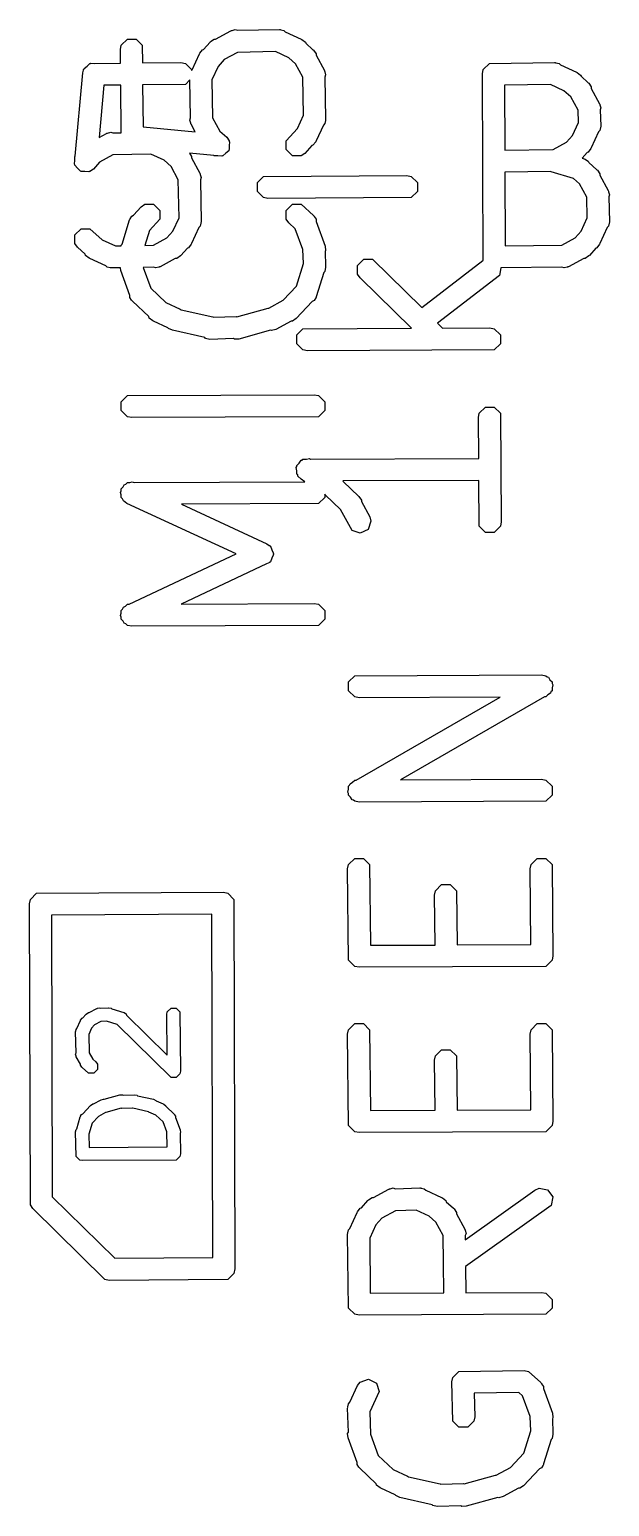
# Model space of a CAD drawing. Extents: x 4.84 to 6.71, y -5.93 to -3.85.
# Drawn here: x 6.414 to 6.5142, y -5.8638 to -5.6091 of the extents above; entities that cross this region are included whole.
import ezdxf

# ---------------------------------------------------------------- set-up
doc = ezdxf.new("R2010")
doc.units = 0
doc.header["$MEASUREMENT"] = 0
doc.layers.add('BLACK', color=7, linetype='CONTINUOUS')

msp = doc.modelspace()

# ---------------------------------------------------------------- linework, layer by layer
at = {"layer": 'BLACK', "linetype": 'CONTINUOUS'}
for p, q in [((6.4489, -5.60925), (6.44893, -5.60921)), ((6.44893, -5.60921), (6.44902, -5.60921)), ((6.44902, -5.60921), (6.44955, -5.60907)), ((6.44955, -5.60907), (6.44993, -5.6092)), ((6.44993, -5.6092), (6.45719, -5.60906)), ((6.45719, -5.60906), (6.45728, -5.60908)), ((6.45728, -5.60908), (6.45733, -5.60907)), ((6.45733, -5.60907), (6.45741, -5.60911)), ((6.45741, -5.60911), (6.45794, -5.60921)), ((6.45794, -5.60921), (6.45819, -5.60946)), ((6.42972, -5.61253), (6.42987, -5.61178)), ((6.42987, -5.61178), (6.43094, -5.61071)), ((6.43094, -5.61071), (6.43244, -5.61071)), ((6.43244, -5.61071), (6.43351, -5.61178)), ((6.43351, -5.61178), (6.43354, -5.61482)), ((6.44409, -5.61248), (6.4452, -5.61125)), ((6.4452, -5.61125), (6.4452, -5.61124)), ((6.4452, -5.61124), (6.44521, -5.61124)), ((6.44521, -5.61124), (6.44529, -5.61114)), ((6.44529, -5.61114), (6.44593, -5.61071)), ((6.44593, -5.61071), (6.44617, -5.61071)), ((6.44617, -5.61071), (6.44881, -5.60927)), ((6.44881, -5.60927), (6.4489, -5.60925)), ((6.45819, -5.60946), (6.46094, -5.61071)), ((6.46094, -5.61071), (6.46094, -5.61071)), ((6.46094, -5.61071), (6.46094, -5.61071)), ((6.46094, -5.61071), (6.46107, -5.61077)), ((6.46107, -5.61077), (6.46167, -5.61124)), ((6.46167, -5.61124), (6.46174, -5.61143)), ((6.46174, -5.61143), (6.46297, -5.61254)), ((6.42974, -5.61486), (6.42972, -5.61253)), ((6.44212, -5.61603), (6.44337, -5.61328)), ((6.44337, -5.61328), (6.44343, -5.61315)), ((6.44337, -5.61328), (6.44337, -5.61328)), ((6.44337, -5.61328), (6.44337, -5.61328)), ((6.44343, -5.61315), (6.4439, -5.61255)), ((6.4439, -5.61255), (6.44409, -5.61248)), ((6.44763, -5.61426), (6.44658, -5.61542)), ((6.44994, -5.613), (6.44763, -5.61426)), ((6.45649, -5.61288), (6.44994, -5.613)), ((6.4588, -5.61393), (6.45649, -5.61288)), ((6.45996, -5.61497), (6.4588, -5.61393)), ((6.46297, -5.61254), (6.46297, -5.61255)), ((6.46297, -5.61255), (6.46298, -5.61255)), ((6.46298, -5.61255), (6.46308, -5.61264)), ((6.46308, -5.61264), (6.4635, -5.61328)), ((6.4635, -5.61328), (6.4635, -5.61351)), ((6.4635, -5.61351), (6.46495, -5.61615)), ((6.42194, -5.63091), (6.42324, -5.61653)), ((6.42324, -5.61653), (6.42338, -5.61607)), ((6.42338, -5.61597), (6.42342, -5.61593)), ((6.42338, -5.61607), (6.42338, -5.61597)), ((6.42342, -5.61593), (6.42346, -5.6158)), ((6.42346, -5.6158), (6.42398, -5.61538)), ((6.42398, -5.61538), (6.42444, -5.61491)), ((6.42444, -5.61491), (6.42455, -5.61491)), ((6.42455, -5.61491), (6.42463, -5.61484)), ((6.42463, -5.61484), (6.42521, -5.6149)), ((6.42521, -5.6149), (6.42974, -5.61486)), ((6.43354, -5.61482), (6.44019, -5.61476)), ((6.44019, -5.61476), (6.44095, -5.61491)), ((6.44095, -5.61491), (6.44201, -5.61597)), ((6.44201, -5.61597), (6.44201, -5.61613)), ((6.44201, -5.61613), (6.44212, -5.61603)), ((6.44658, -5.61542), (6.44553, -5.61773)), ((6.46122, -5.61729), (6.45996, -5.61497)), ((6.46495, -5.61615), (6.46497, -5.61625)), ((6.46497, -5.61625), (6.465, -5.61628)), ((6.465, -5.61628), (6.46501, -5.61637)), ((6.46501, -5.61637), (6.46515, -5.61689)), ((6.49222, -5.61673), (6.49237, -5.61597)), ((6.49237, -5.6489), (6.49222, -5.61673)), ((6.49237, -5.61597), (6.49343, -5.61491)), ((6.49343, -5.61491), (6.50469, -5.61476)), ((6.50469, -5.61476), (6.50478, -5.61478)), ((6.50478, -5.61478), (6.50483, -5.61476)), ((6.50483, -5.61476), (6.50492, -5.61481)), ((6.50492, -5.61481), (6.50544, -5.61491)), ((6.50544, -5.61491), (6.50569, -5.61516)), ((6.50569, -5.61516), (6.50844, -5.61641)), ((6.50844, -5.61641), (6.50844, -5.61641)), ((6.50844, -5.61641), (6.50844, -5.61641)), ((6.50844, -5.61641), (6.50857, -5.61647)), ((6.50857, -5.61647), (6.50917, -5.61694)), ((6.42685, -5.61868), (6.42604, -5.62766)), ((6.42978, -5.61865), (6.42685, -5.61868)), ((6.42986, -5.62686), (6.42978, -5.61865)), ((6.44095, -5.61855), (6.43357, -5.61862)), ((6.43357, -5.61862), (6.43364, -5.62587)), ((6.44173, -5.61776), (6.44095, -5.61855)), ((6.44185, -5.62429), (6.44173, -5.61776)), ((6.44553, -5.61773), (6.44565, -5.62428)), ((6.46134, -5.62384), (6.46122, -5.61729)), ((6.46515, -5.61689), (6.46502, -5.61727)), ((6.46502, -5.61727), (6.46515, -5.62453)), ((6.50398, -5.61857), (6.49602, -5.61867)), ((6.49602, -5.61867), (6.49607, -5.62987)), ((6.5063, -5.61962), (6.50398, -5.61857)), ((6.50917, -5.61694), (6.50924, -5.61713)), ((6.50924, -5.61713), (6.51047, -5.61824)), ((6.51047, -5.61824), (6.51048, -5.61824)), ((6.51048, -5.61824), (6.51048, -5.61825)), ((6.51048, -5.61825), (6.51058, -5.61834)), ((6.51058, -5.61834), (6.511, -5.61897)), ((6.511, -5.61897), (6.511, -5.61921)), ((6.511, -5.61921), (6.51245, -5.62185)), ((6.50746, -5.62067), (6.5063, -5.61962)), ((6.50873, -5.62299), (6.50746, -5.62067)), ((6.51245, -5.62185), (6.51247, -5.62194)), ((6.51247, -5.62194), (6.5125, -5.62197)), ((6.5125, -5.62197), (6.51251, -5.62207)), ((6.44172, -5.62467), (6.44185, -5.62429)), ((6.44565, -5.62428), (6.44691, -5.62659)), ((6.46029, -5.62614), (6.46134, -5.62384)), ((6.50881, -5.6251), (6.50873, -5.62299)), ((6.51251, -5.62207), (6.51265, -5.62259)), ((6.51265, -5.62259), (6.51254, -5.62291)), ((6.51254, -5.62291), (6.51265, -5.62573)), ((6.42604, -5.62766), (6.42732, -5.62697)), ((6.42732, -5.62697), (6.42741, -5.62694)), ((6.42741, -5.62694), (6.42744, -5.62691)), ((6.42744, -5.62691), (6.42753, -5.62691)), ((6.42753, -5.62691), (6.42806, -5.62676)), ((6.42806, -5.62676), (6.42844, -5.62689)), ((6.42844, -5.62689), (6.42986, -5.62686)), ((6.43364, -5.62587), (6.44262, -5.62669)), ((6.44187, -5.62519), (6.44172, -5.62467)), ((6.44187, -5.62528), (6.44187, -5.62519)), ((6.4419, -5.62532), (6.44187, -5.62528)), ((6.44193, -5.62541), (6.4419, -5.62532)), ((6.44262, -5.62669), (6.44193, -5.62541)), ((6.44691, -5.62659), (6.44808, -5.62764)), ((6.45837, -5.62828), (6.46029, -5.62614)), ((6.46476, -5.62553), (6.4635, -5.62828)), ((6.465, -5.62528), (6.46476, -5.62553)), ((6.46511, -5.62476), (6.465, -5.62528)), ((6.46515, -5.62467), (6.46511, -5.62476)), ((6.46515, -5.62453), (6.46513, -5.62463)), ((6.46513, -5.62463), (6.46515, -5.62467)), ((6.50779, -5.62734), (6.50881, -5.6251)), ((6.51226, -5.62673), (6.511, -5.62948)), ((6.5125, -5.62648), (6.51226, -5.62673)), ((6.51261, -5.62596), (6.5125, -5.62648)), ((6.51265, -5.62587), (6.51261, -5.62596)), ((6.51265, -5.62573), (6.51264, -5.62582)), ((6.51264, -5.62582), (6.51265, -5.62587)), ((6.44808, -5.62764), (6.44851, -5.62828)), ((6.44851, -5.62828), (6.44851, -5.62838)), ((6.44851, -5.62838), (6.44857, -5.62846)), ((6.44857, -5.62846), (6.44851, -5.62912)), ((6.44851, -5.62912), (6.44851, -5.62978)), ((6.45837, -5.62978), (6.45837, -5.62828)), ((6.46279, -5.62908), (6.46158, -5.63042)), ((6.46297, -5.62902), (6.46279, -5.62908)), ((6.46345, -5.62841), (6.46297, -5.62902)), ((6.4635, -5.62828), (6.46345, -5.62841)), ((6.4635, -5.62828), (6.4635, -5.62828)), ((6.4635, -5.62828), (6.4635, -5.62828)), ((6.50444, -5.62976), (6.50675, -5.6285)), ((6.50675, -5.6285), (6.50779, -5.62734)), ((6.51095, -5.62961), (6.51048, -5.63021)), ((6.511, -5.62948), (6.51095, -5.62961)), ((6.511, -5.62948), (6.511, -5.62948)), ((6.511, -5.62948), (6.511, -5.62948)), ((6.42181, -5.63229), (6.42188, -5.63157)), ((6.42188, -5.63097), (6.42194, -5.63091)), ((6.42188, -5.63157), (6.42188, -5.63097)), ((6.42614, -5.63195), (6.42509, -5.63312)), ((6.42845, -5.63069), (6.42614, -5.63195)), ((6.435, -5.63057), (6.42845, -5.63069)), ((6.43731, -5.63162), (6.435, -5.63057)), ((6.43847, -5.63267), (6.43731, -5.63162)), ((6.44587, -5.63079), (6.44164, -5.63041)), ((6.44164, -5.63041), (6.44201, -5.63097)), ((6.44201, -5.63097), (6.44201, -5.63121)), ((6.44201, -5.63121), (6.44346, -5.63385)), ((6.44593, -5.63085), (6.44587, -5.63079)), ((6.44653, -5.63085), (6.44593, -5.63085)), ((6.44726, -5.63092), (6.44653, -5.63085)), ((6.44734, -5.63085), (6.44726, -5.63092)), ((6.44744, -5.63085), (6.44734, -5.63085)), ((6.44791, -5.63038), (6.44744, -5.63085)), ((6.44842, -5.62996), (6.44791, -5.63038)), ((6.44843, -5.62986), (6.44842, -5.62996)), ((6.44851, -5.62978), (6.44843, -5.62986)), ((6.45943, -5.63085), (6.45837, -5.62978)), ((6.46094, -5.63085), (6.45943, -5.63085)), ((6.46158, -5.63042), (6.46094, -5.63085)), ((6.49607, -5.62987), (6.50444, -5.62976)), ((6.51029, -5.63028), (6.50942, -5.63124)), ((6.50942, -5.63124), (6.50981, -5.63136)), ((6.50981, -5.63136), (6.50989, -5.63141)), ((6.50989, -5.63141), (6.50994, -5.63141)), ((6.50994, -5.63141), (6.51002, -5.63148)), ((6.51002, -5.63148), (6.51048, -5.63174)), ((6.51048, -5.63021), (6.51029, -5.63028)), ((6.51048, -5.63174), (6.51061, -5.63202)), ((6.51061, -5.63202), (6.51197, -5.63324)), ((6.42188, -5.63238), (6.42181, -5.63229)), ((6.42188, -5.63248), (6.42188, -5.63238)), ((6.42235, -5.63295), (6.42188, -5.63248)), ((6.42277, -5.63346), (6.42235, -5.63295)), ((6.42287, -5.63347), (6.42277, -5.63346)), ((6.42294, -5.63354), (6.42287, -5.63347)), ((6.42361, -5.63354), (6.42294, -5.63354)), ((6.42427, -5.63361), (6.42361, -5.63354)), ((6.42435, -5.63354), (6.42427, -5.63361)), ((6.42445, -5.63354), (6.42435, -5.63354)), ((6.42509, -5.63312), (6.42445, -5.63354)), ((6.43973, -5.63498), (6.43847, -5.63267)), ((6.44346, -5.63385), (6.44348, -5.63394)), ((6.44348, -5.63394), (6.44351, -5.63397)), ((6.44351, -5.63397), (6.44352, -5.63406)), ((6.44352, -5.63406), (6.44366, -5.63459)), ((6.44366, -5.63459), (6.44353, -5.63497)), ((6.45337, -5.63547), (6.45444, -5.63441)), ((6.45444, -5.63441), (6.47919, -5.63426)), ((6.47919, -5.63426), (6.47994, -5.63441)), ((6.47994, -5.63441), (6.48101, -5.63547)), ((6.50401, -5.63356), (6.49609, -5.63367)), ((6.49609, -5.63367), (6.49615, -5.64637)), ((6.50406, -5.63359), (6.50401, -5.63356)), ((6.50797, -5.63478), (6.50406, -5.63359)), ((6.51197, -5.63324), (6.51198, -5.63324)), ((6.51198, -5.63324), (6.51198, -5.63324)), ((6.51198, -5.63324), (6.51208, -5.63333)), ((6.51208, -5.63333), (6.5125, -5.63397)), ((6.5125, -5.63397), (6.5125, -5.63421)), ((6.5125, -5.63421), (6.51395, -5.63685)), ((6.43985, -5.64153), (6.43973, -5.63498)), ((6.44353, -5.63497), (6.44366, -5.64222)), ((6.45337, -5.63698), (6.45337, -5.63547)), ((6.45444, -5.63804), (6.45337, -5.63698)), ((6.48101, -5.63698), (6.47994, -5.63804)), ((6.48101, -5.63547), (6.48101, -5.63698)), ((6.50896, -5.63567), (6.50797, -5.63478)), ((6.51022, -5.63798), (6.50896, -5.63567)), ((6.51395, -5.63685), (6.51397, -5.63694)), ((6.51397, -5.63694), (6.514, -5.63697)), ((6.514, -5.63697), (6.51401, -5.63707)), ((6.51401, -5.63707), (6.51415, -5.63759)), ((6.43198, -5.6411), (6.4333, -5.63964)), ((6.4333, -5.63964), (6.43394, -5.63921)), ((6.43394, -5.63921), (6.43544, -5.63921)), ((6.43544, -5.63921), (6.43651, -5.64028)), ((6.45519, -5.63819), (6.45444, -5.63804)), ((6.47994, -5.63804), (6.45519, -5.63819)), ((6.45837, -5.64028), (6.45943, -5.63921)), ((6.45943, -5.63921), (6.46094, -5.63921)), ((6.46094, -5.63921), (6.46308, -5.64114)), ((6.51033, -5.64156), (6.51022, -5.63798)), ((6.51415, -5.63759), (6.51403, -5.63794)), ((6.51403, -5.63794), (6.51415, -5.64222)), ((6.43005, -5.64609), (6.43132, -5.64191)), ((6.43132, -5.64191), (6.43137, -5.64182)), ((6.43137, -5.64178), (6.43144, -5.6417)), ((6.43137, -5.64182), (6.43137, -5.64178)), ((6.43144, -5.6417), (6.4317, -5.64124)), ((6.4317, -5.64124), (6.43198, -5.6411)), ((6.43651, -5.64178), (6.43474, -5.64374)), ((6.43651, -5.64028), (6.43651, -5.64178)), ((6.4388, -5.64384), (6.43985, -5.64153)), ((6.44366, -5.64222), (6.44364, -5.64232)), ((6.44364, -5.64232), (6.44366, -5.64236)), ((6.45837, -5.64178), (6.45837, -5.64028)), ((6.45879, -5.64242), (6.45837, -5.64178)), ((6.46308, -5.64114), (6.46313, -5.64122)), ((6.46313, -5.64122), (6.46317, -5.64124)), ((6.46317, -5.64124), (6.4632, -5.64133)), ((6.4632, -5.64133), (6.4635, -5.64178)), ((6.4635, -5.64178), (6.4635, -5.64215)), ((6.4635, -5.64215), (6.46505, -5.64641)), ((6.50929, -5.64384), (6.51033, -5.64156)), ((6.51415, -5.64222), (6.51414, -5.64232)), ((6.51414, -5.64232), (6.51415, -5.64236)), ((6.42188, -5.64447), (6.42294, -5.64341)), ((6.42188, -5.64598), (6.42188, -5.64447)), ((6.42294, -5.64341), (6.42445, -5.64341)), ((6.42445, -5.64341), (6.42659, -5.64533)), ((6.43474, -5.64374), (6.43397, -5.64629)), ((6.43775, -5.645), (6.4388, -5.64384)), ((6.44327, -5.64323), (6.44201, -5.64598)), ((6.44351, -5.64298), (6.44327, -5.64323)), ((6.44362, -5.64245), (6.44351, -5.64298)), ((6.44366, -5.64236), (6.44362, -5.64245)), ((6.45992, -5.64344), (6.45879, -5.64242)), ((6.46122, -5.64701), (6.45992, -5.64344)), ((6.50825, -5.645), (6.50929, -5.64384)), ((6.51376, -5.64323), (6.5125, -5.64598)), ((6.514, -5.64298), (6.51376, -5.64323)), ((6.51411, -5.64245), (6.514, -5.64298)), ((6.51415, -5.64236), (6.51411, -5.64245)), ((6.42231, -5.64662), (6.42188, -5.64598)), ((6.42365, -5.64783), (6.42231, -5.64662)), ((6.42659, -5.64533), (6.42889, -5.64638)), ((6.42889, -5.64638), (6.42985, -5.64636)), ((6.42985, -5.64636), (6.42987, -5.64628)), ((6.42987, -5.64628), (6.43005, -5.64609)), ((6.43397, -5.64629), (6.43544, -5.64626)), ((6.43544, -5.64626), (6.43775, -5.645)), ((6.4413, -5.64677), (6.44018, -5.64801)), ((6.44148, -5.64671), (6.4413, -5.64677)), ((6.44196, -5.6461), (6.44148, -5.64671)), ((6.44201, -5.64598), (6.44196, -5.6461)), ((6.44201, -5.64598), (6.44201, -5.64598)), ((6.44201, -5.64598), (6.44201, -5.64598)), ((6.46122, -5.64703), (6.46122, -5.64701)), ((6.46131, -5.64942), (6.46122, -5.64703)), ((6.46505, -5.64641), (6.46515, -5.64717)), ((6.46515, -5.64717), (6.46505, -5.64737)), ((6.46505, -5.64737), (6.46515, -5.64989)), ((6.49615, -5.64637), (6.50594, -5.64626)), ((6.50594, -5.64626), (6.50825, -5.645)), ((6.51179, -5.64677), (6.51068, -5.64801)), ((6.51198, -5.64671), (6.51179, -5.64677)), ((6.51245, -5.6461), (6.51198, -5.64671)), ((6.5125, -5.64598), (6.51245, -5.6461)), ((6.5125, -5.64598), (6.5125, -5.64598)), ((6.5125, -5.64598), (6.5125, -5.64598)), ((6.42371, -5.64801), (6.42365, -5.64783)), ((6.42432, -5.64849), (6.42371, -5.64801)), ((6.42444, -5.64854), (6.42432, -5.64849)), ((6.4272, -5.6498), (6.42444, -5.64854)), ((6.42444, -5.64854), (6.42444, -5.64854)), ((6.42444, -5.64854), (6.42444, -5.64854)), ((6.42744, -5.65004), (6.4272, -5.6498)), ((6.43658, -5.64998), (6.43648, -5.65001)), ((6.43921, -5.64854), (6.43658, -5.64998)), ((6.43945, -5.64854), (6.43921, -5.64854)), ((6.44009, -5.64812), (6.43945, -5.64854)), ((6.44018, -5.64802), (6.44009, -5.64812)), ((6.44018, -5.64801), (6.44018, -5.64801)), ((6.44018, -5.64801), (6.44018, -5.64802)), ((6.46014, -5.6533), (6.46131, -5.64942)), ((6.46515, -5.64989), (6.46515, -5.64989)), ((6.46515, -5.64989), (6.46515, -5.64989)), ((6.46515, -5.64989), (6.46515, -5.65003)), ((6.47068, -5.64974), (6.47175, -5.64868)), ((6.47068, -5.65125), (6.47068, -5.64974)), ((6.47175, -5.64868), (6.47326, -5.64868)), ((6.47326, -5.64868), (6.48174, -5.65702)), ((6.48174, -5.65702), (6.49232, -5.64892)), ((6.49232, -5.64892), (6.49237, -5.6489)), ((6.50707, -5.64998), (6.50697, -5.65001)), ((6.50971, -5.64854), (6.50707, -5.64998)), ((6.50994, -5.64854), (6.50971, -5.64854)), ((6.51058, -5.64812), (6.50994, -5.64854)), ((6.51067, -5.64802), (6.51058, -5.64812)), ((6.51068, -5.64801), (6.51067, -5.64801)), ((6.51067, -5.64801), (6.51067, -5.64802)), ((6.42797, -5.65015), (6.42744, -5.65004)), ((6.42806, -5.65019), (6.42797, -5.65015)), ((6.4281, -5.65017), (6.42806, -5.65019)), ((6.4282, -5.65019), (6.4281, -5.65017)), ((6.42976, -5.65016), (6.4282, -5.65019)), ((6.42982, -5.65065), (6.42976, -5.65016)), ((6.43137, -5.65491), (6.42982, -5.65065)), ((6.43545, -5.65006), (6.43367, -5.65009)), ((6.43367, -5.65009), (6.43497, -5.65368)), ((6.43584, -5.65019), (6.43545, -5.65006)), ((6.43636, -5.65004), (6.43584, -5.65019)), ((6.43645, -5.65004), (6.43636, -5.65004)), ((6.43648, -5.65001), (6.43645, -5.65004)), ((6.46482, -5.65096), (6.46355, -5.65515)), ((6.465, -5.65078), (6.46482, -5.65096)), ((6.46515, -5.65003), (6.465, -5.65078)), ((6.47111, -5.65189), (6.47068, -5.65125)), ((6.47996, -5.66059), (6.47111, -5.65189)), ((6.49519, -5.6515), (6.48447, -5.6597)), ((6.49538, -5.65018), (6.49519, -5.6515)), ((6.50593, -5.65005), (6.49538, -5.65018)), ((6.50633, -5.65019), (6.50593, -5.65005)), ((6.50685, -5.65004), (6.50633, -5.65019)), ((6.50694, -5.65004), (6.50685, -5.65004)), ((6.50697, -5.65001), (6.50694, -5.65004)), ((6.43137, -5.65528), (6.43137, -5.65491)), ((6.43497, -5.65368), (6.43758, -5.65613)), ((6.45782, -5.65576), (6.46014, -5.6533)), ((6.43167, -5.65573), (6.43137, -5.65528)), ((6.4317, -5.65582), (6.43167, -5.65573)), ((6.43174, -5.65584), (6.4317, -5.65582)), ((6.4318, -5.65592), (6.43174, -5.65584)), ((6.43462, -5.65858), (6.4318, -5.65592)), ((6.43758, -5.65613), (6.44007, -5.65727)), ((6.44007, -5.65727), (6.44021, -5.65738)), ((6.44021, -5.65738), (6.44566, -5.65862)), ((6.44983, -5.65859), (6.45521, -5.65712)), ((6.45521, -5.65712), (6.45535, -5.65711)), ((6.45535, -5.65711), (6.45781, -5.65577)), ((6.45781, -5.65577), (6.45782, -5.65576)), ((6.46284, -5.65598), (6.46008, -5.65892)), ((6.46317, -5.65582), (6.46284, -5.65598)), ((6.46344, -5.65535), (6.46317, -5.65582)), ((6.4635, -5.65528), (6.46344, -5.65535)), ((6.46355, -5.65515), (6.4635, -5.65524)), ((6.4635, -5.65524), (6.4635, -5.65528)), ((6.4347, -5.65882), (6.43462, -5.65858)), ((6.43531, -5.65929), (6.4347, -5.65882)), ((6.43543, -5.65935), (6.43531, -5.65929)), ((6.43544, -5.65935), (6.43543, -5.65935)), ((6.43543, -5.65935), (6.43543, -5.65935)), ((6.43794, -5.66049), (6.43544, -5.65935)), ((6.44566, -5.65862), (6.44578, -5.65867)), ((6.44578, -5.65867), (6.44969, -5.65856)), ((6.44969, -5.65856), (6.44983, -5.65859)), ((6.4592, -5.65935), (6.45657, -5.66079)), ((6.45944, -5.65935), (6.4592, -5.65935)), ((6.46008, -5.65892), (6.45944, -5.65935)), ((6.48447, -5.6597), (6.48534, -5.66056)), ((6.43802, -5.66061), (6.43794, -5.66049)), ((6.43871, -5.66094), (6.43802, -5.66061)), ((6.44429, -5.6622), (6.43871, -5.66094)), ((6.44443, -5.66235), (6.44429, -5.6622)), ((6.44519, -5.6625), (6.44443, -5.66235)), ((6.44924, -5.66238), (6.44519, -5.6625)), ((6.4494, -5.66247), (6.44924, -5.66238)), ((6.45016, -5.66244), (6.4494, -5.66247)), ((6.45566, -5.66094), (6.45016, -5.66244)), ((6.45583, -5.66099), (6.45566, -5.66094)), ((6.45657, -5.66079), (6.45583, -5.66099)), ((6.46019, -5.66174), (6.46125, -5.66068)), ((6.46019, -5.66325), (6.46019, -5.66174)), ((6.46125, -5.66068), (6.47996, -5.66059)), ((6.48534, -5.66056), (6.4935, -5.66053)), ((6.4935, -5.66053), (6.49425, -5.66068)), ((6.49425, -5.66068), (6.49532, -5.66174)), ((6.49532, -5.66174), (6.49532, -5.66325)), ((6.46125, -5.66431), (6.46019, -5.66325)), ((6.462, -5.66446), (6.46125, -5.66431)), ((6.49425, -5.66431), (6.462, -5.66446)), ((6.49532, -5.66325), (6.49425, -5.66431)), ((6.42987, -5.67327), (6.43094, -5.67221)), ((6.43094, -5.67221), (6.46318, -5.67206)), ((6.46318, -5.67206), (6.46394, -5.67221)), ((6.46394, -5.67221), (6.465, -5.67327)), ((6.42987, -5.67478), (6.42987, -5.67327)), ((6.43094, -5.67584), (6.42987, -5.67478)), ((6.465, -5.67478), (6.46394, -5.67584)), ((6.465, -5.67327), (6.465, -5.67478)), ((6.49153, -5.67599), (6.49168, -5.67524)), ((6.49168, -5.67524), (6.49275, -5.67417)), ((6.49275, -5.67417), (6.49425, -5.67417)), ((6.49425, -5.67417), (6.49532, -5.67524)), ((6.49532, -5.67524), (6.49547, -5.69399)), ((6.43169, -5.67599), (6.43094, -5.67584)), ((6.46394, -5.67584), (6.43169, -5.67599)), ((6.49159, -5.68303), (6.49153, -5.67599)), ((6.46184, -5.68317), (6.46239, -5.68306)), ((6.46239, -5.68306), (6.46255, -5.68317)), ((6.46255, -5.68317), (6.49159, -5.68303)), ((6.46007, -5.68461), (6.46019, -5.68444)), ((6.46019, -5.68517), (6.46007, -5.68461)), ((6.46019, -5.68424), (6.46059, -5.68383)), ((6.46019, -5.68444), (6.46019, -5.68424)), ((6.46019, -5.68575), (6.46019, -5.68517)), ((6.46059, -5.68383), (6.46091, -5.68336)), ((6.46091, -5.68336), (6.46111, -5.68332)), ((6.46111, -5.68332), (6.46125, -5.68317)), ((6.46125, -5.68317), (6.46184, -5.68317)), ((6.42987, -5.68827), (6.43018, -5.68796)), ((6.43018, -5.68796), (6.43036, -5.68757)), ((6.43036, -5.68757), (6.43069, -5.68745)), ((6.43069, -5.68745), (6.43094, -5.6872)), ((6.43094, -5.6872), (6.43137, -5.6872)), ((6.43137, -5.6872), (6.43178, -5.68706)), ((6.43178, -5.68706), (6.43209, -5.6872)), ((6.43209, -5.6872), (6.46159, -5.68706)), ((6.46033, -5.68589), (6.46019, -5.68575)), ((6.46037, -5.68609), (6.46033, -5.68589)), ((6.46091, -5.68663), (6.46037, -5.68609)), ((6.46159, -5.68706), (6.46091, -5.68663)), ((6.49162, -5.68682), (6.46815, -5.68693)), ((6.46815, -5.68693), (6.46817, -5.68703)), ((6.46817, -5.68703), (6.47089, -5.6896)), ((6.49168, -5.69474), (6.49162, -5.68682)), ((6.42972, -5.68894), (6.42987, -5.68862)), ((6.42987, -5.68934), (6.42972, -5.68894)), ((6.42987, -5.68862), (6.42987, -5.68827)), ((6.42987, -5.68978), (6.42987, -5.68934)), ((6.43012, -5.69002), (6.42987, -5.68978)), ((6.43024, -5.69035), (6.43012, -5.69002)), ((6.43086, -5.69081), (6.43024, -5.69035)), ((6.465, -5.68978), (6.46394, -5.69084)), ((6.46511, -5.68938), (6.465, -5.68922)), ((6.465, -5.68922), (6.465, -5.68978)), ((6.46774, -5.69186), (6.46511, -5.68938)), ((6.47089, -5.6896), (6.47132, -5.69024)), ((6.47132, -5.69024), (6.47132, -5.69047)), ((6.47132, -5.69047), (6.47276, -5.69311)), ((6.4497, -5.69947), (6.43086, -5.69081)), ((6.46394, -5.69084), (6.44025, -5.69095)), ((6.44025, -5.69095), (6.45502, -5.69774)), ((6.46774, -5.69187), (6.46774, -5.69186)), ((6.46971, -5.69548), (6.46774, -5.69187)), ((6.47276, -5.69311), (6.47297, -5.69385)), ((6.47114, -5.69595), (6.46971, -5.69548)), ((6.47249, -5.69528), (6.47114, -5.69595)), ((6.47297, -5.69385), (6.47249, -5.69528)), ((6.49275, -5.69581), (6.49168, -5.69474)), ((6.49425, -5.69581), (6.49275, -5.69581)), ((6.49532, -5.69474), (6.49425, -5.69581)), ((6.49547, -5.69399), (6.49532, -5.69474)), ((6.45502, -5.69774), (6.45543, -5.69804)), ((6.45543, -5.69804), (6.45552, -5.69807)), ((6.45552, -5.69807), (6.45554, -5.69812)), ((6.45554, -5.69812), (6.45564, -5.69819)), ((6.45564, -5.69819), (6.45587, -5.69883)), ((6.43127, -5.7082), (6.4497, -5.69947)), ((6.45555, -5.70089), (6.45552, -5.70097)), ((6.45564, -5.70085), (6.45555, -5.70089)), ((6.45587, -5.70022), (6.45564, -5.70085)), ((6.45587, -5.69883), (6.45615, -5.69944)), ((6.45615, -5.69961), (6.45587, -5.70022)), ((6.45615, -5.69944), (6.45612, -5.69952)), ((6.45612, -5.69952), (6.45615, -5.69961)), ((6.45493, -5.70119), (6.44022, -5.70816)), ((6.45552, -5.70097), (6.45493, -5.70119)), ((6.43024, -5.70869), (6.43063, -5.7085)), ((6.43063, -5.7085), (6.43094, -5.7082)), ((6.43094, -5.7082), (6.43127, -5.7082)), ((6.44022, -5.70816), (6.46318, -5.70805)), ((6.46318, -5.70805), (6.46394, -5.7082)), ((6.46394, -5.7082), (6.465, -5.70927)), ((6.42972, -5.71011), (6.42987, -5.7097)), ((6.42987, -5.71042), (6.42972, -5.71011)), ((6.42987, -5.70927), (6.43012, -5.70902)), ((6.42987, -5.7097), (6.42987, -5.70927)), ((6.42987, -5.71077), (6.42987, -5.71042)), ((6.43018, -5.71108), (6.42987, -5.71077)), ((6.43012, -5.70902), (6.43024, -5.70869)), ((6.43036, -5.71147), (6.43018, -5.71108)), ((6.465, -5.71077), (6.46394, -5.71184)), ((6.465, -5.70927), (6.465, -5.71077)), ((6.43069, -5.71159), (6.43036, -5.71147)), ((6.43094, -5.71184), (6.43069, -5.71159)), ((6.43169, -5.71199), (6.43094, -5.71184)), ((6.46394, -5.71184), (6.43169, -5.71199)), ((6.46911, -5.72159), (6.47017, -5.72053)), ((6.47017, -5.72053), (6.50242, -5.72038)), ((6.50242, -5.72038), (6.50318, -5.72053)), ((6.50318, -5.72053), (6.50337, -5.72072)), ((6.50337, -5.72072), (6.50363, -5.72079)), ((6.50363, -5.72079), (6.50388, -5.72123)), ((6.50388, -5.72123), (6.50424, -5.72159)), ((6.46911, -5.7231), (6.46911, -5.72159)), ((6.47017, -5.72417), (6.46911, -5.7231)), ((6.50353, -5.72381), (6.50318, -5.72417)), ((6.50398, -5.72355), (6.50353, -5.72381)), ((6.50405, -5.72329), (6.50398, -5.72355)), ((6.50424, -5.7231), (6.50405, -5.72329)), ((6.50424, -5.72159), (6.50424, -5.72186)), ((6.50424, -5.72186), (6.50438, -5.7221)), ((6.50438, -5.7221), (6.50424, -5.72259)), ((6.50424, -5.72259), (6.50424, -5.7231)), ((6.47093, -5.72432), (6.47017, -5.72417)), ((6.47044, -5.73853), (6.49527, -5.7242)), ((6.49527, -5.7242), (6.47093, -5.72432)), ((6.50291, -5.72417), (6.47808, -5.73849)), ((6.50318, -5.72417), (6.50291, -5.72417)), ((6.4693, -5.7394), (6.46937, -5.73914)), ((6.46937, -5.73914), (6.46982, -5.73888)), ((6.46982, -5.73888), (6.47017, -5.73853)), ((6.47017, -5.73853), (6.47044, -5.73853)), ((6.47808, -5.73849), (6.50242, -5.73838)), ((6.50242, -5.73838), (6.50318, -5.73853)), ((6.50318, -5.73853), (6.50424, -5.73959)), ((6.46897, -5.74059), (6.46911, -5.7401)), ((6.46911, -5.74083), (6.46897, -5.74059)), ((6.46911, -5.73959), (6.4693, -5.7394)), ((6.46911, -5.7401), (6.46911, -5.73959)), ((6.46911, -5.7411), (6.46911, -5.74083)), ((6.46947, -5.74146), (6.46911, -5.7411)), ((6.46972, -5.7419), (6.46947, -5.74146)), ((6.50424, -5.7411), (6.50318, -5.74216)), ((6.50424, -5.73959), (6.50424, -5.7411)), ((6.46998, -5.74197), (6.46972, -5.7419)), ((6.47017, -5.74216), (6.46998, -5.74197)), ((6.47093, -5.74231), (6.47017, -5.74216)), ((6.50318, -5.74216), (6.47093, -5.74231)), ((6.46896, -5.75384), (6.46911, -5.75309)), ((6.46911, -5.76959), (6.46896, -5.75384)), ((6.46911, -5.75309), (6.47017, -5.75202)), ((6.47017, -5.75202), (6.47168, -5.75202)), ((6.47168, -5.75202), (6.47275, -5.75309)), ((6.47275, -5.75309), (6.47288, -5.76701)), ((6.50046, -5.75384), (6.50061, -5.75309)), ((6.50058, -5.76688), (6.50046, -5.75384)), ((6.50061, -5.75309), (6.50167, -5.75202)), ((6.50167, -5.75202), (6.50318, -5.75202)), ((6.50318, -5.75202), (6.50424, -5.75309)), ((6.50424, -5.75309), (6.50439, -5.76884)), ((6.48411, -5.75759), (6.48517, -5.75652)), ((6.48517, -5.75652), (6.48668, -5.75652)), ((6.48668, -5.75652), (6.48774, -5.75759)), ((6.41404, -5.75984), (6.41419, -5.75909)), ((6.41419, -5.75909), (6.41526, -5.75802)), ((6.41526, -5.75802), (6.44751, -5.75787)), ((6.44751, -5.75787), (6.44826, -5.75802)), ((6.44826, -5.75802), (6.44933, -5.75909)), ((6.44933, -5.75909), (6.44948, -5.82283)), ((6.48396, -5.75834), (6.48411, -5.75759)), ((6.48407, -5.76696), (6.48396, -5.75834)), ((6.48774, -5.75759), (6.48787, -5.76694)), ((6.41419, -5.81178), (6.41404, -5.75984)), ((6.44554, -5.76167), (6.41784, -5.7618)), ((6.41784, -5.7618), (6.41798, -5.8104)), ((6.44568, -5.82088), (6.44554, -5.76167)), ((6.47288, -5.76701), (6.48407, -5.76696)), ((6.48787, -5.76694), (6.50058, -5.76688)), ((6.47017, -5.77066), (6.46911, -5.76959)), ((6.50424, -5.76959), (6.50318, -5.77066)), ((6.50439, -5.76884), (6.50424, -5.76959)), ((6.47093, -5.77081), (6.47017, -5.77066)), ((6.50318, -5.77066), (6.47093, -5.77081)), ((6.42287, -5.77994), (6.42315, -5.77957)), ((6.42315, -5.77957), (6.42325, -5.77954)), ((6.42325, -5.77954), (6.42378, -5.77895)), ((6.42378, -5.77895), (6.42378, -5.77894)), ((6.42378, -5.77894), (6.42379, -5.77894)), ((6.42379, -5.77894), (6.42384, -5.77888)), ((6.42384, -5.77888), (6.42422, -5.77862)), ((6.42422, -5.77862), (6.42435, -5.77862)), ((6.42435, -5.77862), (6.42564, -5.77791)), ((6.42564, -5.77791), (6.4257, -5.77789)), ((6.4257, -5.77789), (6.42572, -5.77787)), ((6.42572, -5.77787), (6.42578, -5.77787)), ((6.42578, -5.77787), (6.42609, -5.77779)), ((6.42609, -5.77779), (6.42627, -5.77785)), ((6.42627, -5.77785), (6.42759, -5.77779)), ((6.42759, -5.77779), (6.42767, -5.77778)), ((6.42759, -5.77779), (6.42759, -5.77779)), ((6.42759, -5.77779), (6.42759, -5.77779)), ((6.42767, -5.77778), (6.42812, -5.77787)), ((6.42812, -5.77787), (6.42823, -5.77798)), ((6.42823, -5.77798), (6.4303, -5.77859)), ((6.4303, -5.77859), (6.43035, -5.77862)), ((6.43035, -5.77862), (6.43037, -5.77862)), ((6.43037, -5.77862), (6.43041, -5.77866)), ((6.43041, -5.77866), (6.4307, -5.77882)), ((6.4307, -5.77882), (6.43081, -5.77906)), ((6.43081, -5.77906), (6.4378, -5.78595)), ((6.43774, -5.77897), (6.43783, -5.77851)), ((6.4378, -5.78595), (6.43774, -5.77897)), ((6.43783, -5.77851), (6.43847, -5.77787)), ((6.43847, -5.77787), (6.43937, -5.77787)), ((6.43937, -5.77787), (6.44001, -5.77851)), ((6.44001, -5.77851), (6.4401, -5.78871)), ((6.42199, -5.78188), (6.42202, -5.78183)), ((6.422, -5.78191), (6.42199, -5.78188)), ((6.42199, -5.78196), (6.422, -5.78191)), ((6.42207, -5.78558), (6.42199, -5.78196)), ((6.42202, -5.78183), (6.42208, -5.78151)), ((6.42208, -5.78151), (6.42222, -5.78137)), ((6.42222, -5.78137), (6.42283, -5.78001)), ((6.42283, -5.78001), (6.42287, -5.77994)), ((6.42283, -5.78001), (6.42283, -5.78001)), ((6.42283, -5.78001), (6.42283, -5.78001)), ((6.42477, -5.78129), (6.42428, -5.78237)), ((6.42428, -5.78237), (6.42435, -5.78555)), ((6.42525, -5.78074), (6.42477, -5.78129)), ((6.42634, -5.78014), (6.42525, -5.78074)), ((6.42732, -5.78009), (6.42634, -5.78014)), ((6.42919, -5.78065), (6.42732, -5.78009)), ((6.43847, -5.7898), (6.42919, -5.78065)), ((6.46896, -5.78234), (6.46911, -5.78159)), ((6.46911, -5.79809), (6.46896, -5.78234)), ((6.46911, -5.78159), (6.47017, -5.78052)), ((6.47017, -5.78052), (6.47168, -5.78052)), ((6.47168, -5.78052), (6.47275, -5.78159)), ((6.47275, -5.78159), (6.47288, -5.79551)), ((6.50046, -5.78234), (6.50061, -5.78159)), ((6.50058, -5.79538), (6.50046, -5.78234)), ((6.50061, -5.78159), (6.50167, -5.78052)), ((6.50167, -5.78052), (6.50318, -5.78052)), ((6.50318, -5.78052), (6.50424, -5.78159)), ((6.50424, -5.78159), (6.50439, -5.79734)), ((6.42199, -5.7858), (6.42207, -5.78558)), ((6.42208, -5.78611), (6.42199, -5.7858)), ((6.42208, -5.78617), (6.42208, -5.78611)), ((6.4221, -5.78619), (6.42208, -5.78617)), ((6.42212, -5.78624), (6.4221, -5.78619)), ((6.42283, -5.78753), (6.42212, -5.78624)), ((6.42283, -5.78767), (6.42283, -5.78753)), ((6.42435, -5.78555), (6.42495, -5.78663)), ((6.42495, -5.78663), (6.42551, -5.78713)), ((6.42551, -5.78713), (6.42576, -5.78751)), ((6.42576, -5.78751), (6.42576, -5.78842)), ((6.48396, -5.78684), (6.48411, -5.78609)), ((6.48407, -5.79545), (6.48396, -5.78684)), ((6.48411, -5.78609), (6.48517, -5.78502)), ((6.48517, -5.78502), (6.48668, -5.78502)), ((6.48668, -5.78502), (6.48774, -5.78609)), ((6.48774, -5.78609), (6.48787, -5.79544)), ((6.42309, -5.78805), (6.42283, -5.78767)), ((6.42315, -5.7881), (6.42309, -5.78805)), ((6.42315, -5.78811), (6.42315, -5.7881)), ((6.42422, -5.78906), (6.42315, -5.78811)), ((6.42315, -5.78811), (6.42315, -5.78811)), ((6.42512, -5.78906), (6.42422, -5.78906)), ((6.42576, -5.78842), (6.42512, -5.78906)), ((6.43847, -5.78981), (6.43847, -5.7898)), ((6.43937, -5.78981), (6.43847, -5.78981)), ((6.43847, -5.78981), (6.43847, -5.78981)), ((6.44001, -5.78917), (6.43937, -5.78981)), ((6.43937, -5.78981), (6.43937, -5.78981)), ((6.4401, -5.78871), (6.44001, -5.78917)), ((6.42322, -5.79609), (6.42459, -5.79463)), ((6.42459, -5.79463), (6.42497, -5.79437)), ((6.42497, -5.79437), (6.4251, -5.79437)), ((6.4251, -5.79437), (6.42639, -5.79366)), ((6.42639, -5.79366), (6.42684, -5.79354)), ((6.42684, -5.79354), (6.42693, -5.79357)), ((6.42693, -5.79357), (6.42964, -5.79282)), ((6.42984, -5.79513), (6.42721, -5.79586)), ((6.42964, -5.79282), (6.4301, -5.79279)), ((6.42992, -5.79514), (6.42984, -5.79513)), ((6.43183, -5.79508), (6.42992, -5.79514)), ((6.4301, -5.79279), (6.43018, -5.79285)), ((6.43018, -5.79285), (6.43217, -5.79278)), ((6.43189, -5.79511), (6.43183, -5.79508)), ((6.43456, -5.79571), (6.43189, -5.79511)), ((6.43217, -5.79278), (6.43262, -5.79287)), ((6.43262, -5.79287), (6.4327, -5.79295)), ((6.4327, -5.79295), (6.43546, -5.79357)), ((6.43546, -5.79357), (6.43587, -5.79376)), ((6.43587, -5.79376), (6.43591, -5.79383)), ((6.43591, -5.79383), (6.43712, -5.79437)), ((6.43712, -5.79437), (6.43712, -5.79437)), ((6.43712, -5.79437), (6.43712, -5.79437)), ((6.43712, -5.79437), (6.4372, -5.79441)), ((6.4372, -5.79441), (6.43756, -5.79469)), ((6.43756, -5.79469), (6.43761, -5.79482)), ((6.43761, -5.79482), (6.43901, -5.79613)), ((6.42219, -5.79866), (6.4228, -5.79659)), ((6.4228, -5.79659), (6.42283, -5.79654)), ((6.42283, -5.79651), (6.42287, -5.79647)), ((6.42283, -5.79654), (6.42283, -5.79651)), ((6.42287, -5.79647), (6.42303, -5.79619)), ((6.42303, -5.79619), (6.42322, -5.79609)), ((6.42486, -5.79769), (6.42429, -5.79959)), ((6.42595, -5.79652), (6.42486, -5.79769)), ((6.42714, -5.79586), (6.42595, -5.79652)), ((6.42595, -5.79652), (6.42595, -5.79652)), ((6.42721, -5.79586), (6.42714, -5.79586)), ((6.43464, -5.79577), (6.43456, -5.79571)), ((6.43585, -5.79631), (6.43464, -5.79577)), ((6.4371, -5.79748), (6.43585, -5.79631)), ((6.43774, -5.79921), (6.4371, -5.79748)), ((6.43901, -5.79613), (6.43904, -5.79618)), ((6.43904, -5.79618), (6.43906, -5.79619)), ((6.43906, -5.79619), (6.43908, -5.79624)), ((6.43908, -5.79624), (6.43926, -5.79651)), ((6.43926, -5.79651), (6.43926, -5.79673)), ((6.43926, -5.79673), (6.44004, -5.79884)), ((6.47288, -5.79551), (6.48407, -5.79545)), ((6.48787, -5.79544), (6.50058, -5.79538)), ((6.50439, -5.79734), (6.50424, -5.79809)), ((6.42199, -5.79921), (6.42208, -5.79876)), ((6.42208, -5.80341), (6.42199, -5.79921)), ((6.42208, -5.79876), (6.42219, -5.79866)), ((6.42429, -5.79959), (6.42428, -5.79961)), ((6.42428, -5.79961), (6.42433, -5.80186)), ((6.43779, -5.80179), (6.43774, -5.79921)), ((6.43774, -5.79921), (6.43774, -5.79921)), ((6.4401, -5.7993), (6.44003, -5.79944)), ((6.44003, -5.79944), (6.4401, -5.80296)), ((6.44004, -5.79884), (6.4401, -5.7993)), ((6.47017, -5.79916), (6.46911, -5.79809)), ((6.47093, -5.79931), (6.47017, -5.79916)), ((6.50318, -5.79916), (6.47093, -5.79931)), ((6.50424, -5.79809), (6.50318, -5.79916)), ((6.42433, -5.80186), (6.43779, -5.80179)), ((6.42272, -5.80405), (6.42208, -5.80341)), ((6.42317, -5.80414), (6.42272, -5.80405)), ((6.43937, -5.80405), (6.42317, -5.80414)), ((6.44001, -5.80341), (6.43937, -5.80405)), ((6.4401, -5.80296), (6.44001, -5.80341)), ((6.41798, -5.8104), (6.42877, -5.821)), ((6.47341, -5.81052), (6.47605, -5.80908)), ((6.47605, -5.80908), (6.47614, -5.80905)), ((6.47614, -5.80905), (6.47617, -5.80902)), ((6.47617, -5.80902), (6.47627, -5.80901)), ((6.47627, -5.80901), (6.47679, -5.80887)), ((6.47679, -5.80887), (6.47714, -5.80899)), ((6.47714, -5.80899), (6.48143, -5.80887)), ((6.48143, -5.80887), (6.48152, -5.80889)), ((6.48152, -5.80889), (6.48157, -5.80887)), ((6.48157, -5.80887), (6.48165, -5.80891)), ((6.48165, -5.80891), (6.48218, -5.80902)), ((6.48218, -5.80902), (6.48243, -5.80926)), ((6.48243, -5.80926), (6.48518, -5.81052)), ((6.48926, -5.81779), (6.50129, -5.80922)), ((6.50129, -5.80922), (6.502, -5.80891)), ((6.502, -5.80891), (6.50348, -5.80918)), ((6.50348, -5.80918), (6.50435, -5.81041)), ((6.50435, -5.81041), (6.50408, -5.81189)), ((6.41462, -5.81242), (6.41419, -5.81178)), ((6.42707, -5.82465), (6.41462, -5.81242)), ((6.47061, -5.81308), (6.47067, -5.81296)), ((6.47067, -5.81296), (6.47114, -5.81235)), ((6.47114, -5.81235), (6.47133, -5.81229)), ((6.47133, -5.81229), (6.47244, -5.81105)), ((6.47244, -5.81105), (6.47245, -5.81104)), ((6.47244, -5.81105), (6.47244, -5.81105)), ((6.47245, -5.81104), (6.47254, -5.81094)), ((6.47254, -5.81094), (6.47317, -5.81052)), ((6.47317, -5.81052), (6.47341, -5.81052)), ((6.47719, -5.8128), (6.47487, -5.81406)), ((6.48076, -5.8127), (6.47719, -5.8128)), ((6.48304, -5.81373), (6.48076, -5.8127)), ((6.48518, -5.81052), (6.48518, -5.81052)), ((6.48518, -5.81052), (6.48518, -5.81052)), ((6.48518, -5.81052), (6.48531, -5.81058)), ((6.48531, -5.81058), (6.48591, -5.81105)), ((6.48591, -5.81105), (6.48598, -5.81124)), ((6.48598, -5.81124), (6.48721, -5.81235)), ((6.48721, -5.81235), (6.48722, -5.81235)), ((6.48722, -5.81235), (6.48722, -5.81235)), ((6.48722, -5.81235), (6.48732, -5.81244)), ((6.48732, -5.81244), (6.48774, -5.81308)), ((6.50408, -5.81189), (6.48932, -5.8224)), ((6.46936, -5.81584), (6.47061, -5.81308)), ((6.47061, -5.81308), (6.47061, -5.81308)), ((6.47061, -5.81308), (6.47061, -5.81308)), ((6.47382, -5.81522), (6.47276, -5.81755)), ((6.47487, -5.81406), (6.47382, -5.81522)), ((6.4842, -5.81478), (6.48304, -5.81373)), ((6.48546, -5.81709), (6.4842, -5.81478)), ((6.48774, -5.81308), (6.48774, -5.81332)), ((6.48774, -5.81332), (6.48919, -5.81595)), ((6.46896, -5.8167), (6.469, -5.81661)), ((6.46898, -5.81674), (6.46896, -5.8167)), ((6.46896, -5.81684), (6.46898, -5.81674)), ((6.46911, -5.82959), (6.46896, -5.81684)), ((6.469, -5.81661), (6.46911, -5.81608)), ((6.46911, -5.81608), (6.46936, -5.81584)), ((6.47276, -5.81755), (6.47287, -5.827)), ((6.48551, -5.8217), (6.48546, -5.81709)), ((6.48919, -5.81595), (6.48921, -5.81605)), ((6.48921, -5.81605), (6.48924, -5.81608)), ((6.48924, -5.81608), (6.48925, -5.81617)), ((6.48925, -5.81617), (6.48939, -5.8167)), ((6.48939, -5.8167), (6.48926, -5.81709)), ((6.48926, -5.81709), (6.48926, -5.81779)), ((6.42877, -5.821), (6.44568, -5.82088)), ((6.44948, -5.82283), (6.44933, -5.82359)), ((6.4855, -5.82176), (6.48551, -5.8217)), ((6.48552, -5.82178), (6.4855, -5.82176)), ((6.48558, -5.82694), (6.48552, -5.82178)), ((6.48932, -5.8224), (6.48937, -5.82693)), ((6.42782, -5.8248), (6.42707, -5.82465)), ((6.44826, -5.82465), (6.42782, -5.8248)), ((6.44933, -5.82359), (6.44826, -5.82465)), ((6.47287, -5.827), (6.48558, -5.82694)), ((6.48937, -5.82693), (6.50242, -5.82687)), ((6.50242, -5.82687), (6.50318, -5.82702)), ((6.50318, -5.82702), (6.50424, -5.82808)), ((6.50424, -5.82808), (6.50424, -5.82959)), ((6.47017, -5.83065), (6.46911, -5.82959)), ((6.47093, -5.8308), (6.47017, -5.83065)), ((6.50318, -5.83065), (6.47093, -5.8308)), ((6.50424, -5.82959), (6.50318, -5.83065)), ((6.48711, -5.84158), (6.48817, -5.84051)), ((6.48817, -5.84051), (6.49942, -5.84036)), ((6.49942, -5.84036), (6.50018, -5.84051)), ((6.50018, -5.84051), (6.50232, -5.84244)), ((6.46936, -5.84583), (6.47067, -5.84295)), ((6.47067, -5.84295), (6.47114, -5.84234)), ((6.47114, -5.84234), (6.47257, -5.84187)), ((6.47257, -5.84187), (6.47391, -5.84254)), ((6.47391, -5.84254), (6.47439, -5.84397)), ((6.48696, -5.84233), (6.48711, -5.84158)), ((6.48711, -5.84908), (6.48696, -5.84233)), ((6.50232, -5.84244), (6.50237, -5.84252)), ((6.50237, -5.84252), (6.50241, -5.84254)), ((6.50241, -5.84254), (6.50244, -5.84263)), ((6.50244, -5.84263), (6.50274, -5.84308)), ((6.50274, -5.84308), (6.50274, -5.84345)), ((6.50274, -5.84345), (6.50429, -5.84771)), ((6.469, -5.8466), (6.46911, -5.84608)), ((6.46911, -5.84608), (6.46936, -5.84583)), ((6.47439, -5.84397), (6.47279, -5.8475)), ((6.49853, -5.84417), (6.4908, -5.84428)), ((6.4908, -5.84428), (6.49089, -5.84833)), ((6.49916, -5.84474), (6.49853, -5.84417)), ((6.50046, -5.84831), (6.49916, -5.84474)), ((6.46896, -5.84669), (6.469, -5.8466)), ((6.46898, -5.84673), (6.46896, -5.84669)), ((6.46896, -5.84683), (6.46898, -5.84673)), ((6.46908, -5.85097), (6.46896, -5.84683)), ((6.47279, -5.8475), (6.4729, -5.85133)), ((6.49089, -5.84833), (6.49074, -5.84908)), ((6.50046, -5.84833), (6.50046, -5.84831)), ((6.50055, -5.85073), (6.50046, -5.84833)), ((6.50429, -5.84771), (6.50439, -5.84847)), ((6.50439, -5.84847), (6.50429, -5.84867)), ((6.50429, -5.84867), (6.50439, -5.85119)), ((6.46896, -5.85119), (6.46908, -5.85097)), ((6.46906, -5.85195), (6.46896, -5.85119)), ((6.48817, -5.85015), (6.48711, -5.84908)), ((6.48968, -5.85015), (6.48817, -5.85015)), ((6.49074, -5.84908), (6.48968, -5.85015)), ((6.49937, -5.85461), (6.50055, -5.85073)), ((6.50439, -5.85119), (6.50439, -5.85119)), ((6.50439, -5.85119), (6.50439, -5.85119)), ((6.50439, -5.85119), (6.50439, -5.85133)), ((6.47061, -5.85621), (6.46906, -5.85195)), ((6.4729, -5.85133), (6.47289, -5.85135)), ((6.47289, -5.85135), (6.47421, -5.85498)), ((6.50406, -5.85227), (6.50279, -5.85645)), ((6.50424, -5.85208), (6.50406, -5.85227)), ((6.50439, -5.85133), (6.50424, -5.85208)), ((6.47061, -5.85658), (6.47061, -5.85621)), ((6.47421, -5.85498), (6.47682, -5.85744)), ((6.49706, -5.85707), (6.49937, -5.85461)), ((6.47091, -5.85703), (6.47061, -5.85658)), ((6.47094, -5.85712), (6.47091, -5.85703)), ((6.47098, -5.85714), (6.47094, -5.85712)), ((6.47104, -5.85722), (6.47098, -5.85714)), ((6.47386, -5.85988), (6.47104, -5.85722)), ((6.47682, -5.85744), (6.47931, -5.85857)), ((6.47931, -5.85857), (6.47945, -5.85868)), ((6.47945, -5.85868), (6.4849, -5.85992)), ((6.48907, -5.85989), (6.49445, -5.85842)), ((6.49445, -5.85842), (6.49458, -5.85841)), ((6.49458, -5.85841), (6.49704, -5.85707)), ((6.49704, -5.85707), (6.49706, -5.85707)), ((6.50208, -5.85728), (6.49932, -5.86022)), ((6.50241, -5.85712), (6.50208, -5.85728)), ((6.50268, -5.85665), (6.50241, -5.85712)), ((6.50274, -5.85658), (6.50268, -5.85665)), ((6.50279, -5.85645), (6.50274, -5.85654)), ((6.50274, -5.85654), (6.50274, -5.85658)), ((6.47394, -5.86012), (6.47386, -5.85988)), ((6.47455, -5.86059), (6.47394, -5.86012)), ((6.47467, -5.86065), (6.47455, -5.86059)), ((6.47718, -5.86179), (6.47467, -5.86065)), ((6.47467, -5.86065), (6.47467, -5.86065)), ((6.47467, -5.86065), (6.47467, -5.86065)), ((6.4849, -5.85992), (6.48502, -5.85997)), ((6.48502, -5.85997), (6.48893, -5.85986)), ((6.48893, -5.85986), (6.48907, -5.85989)), ((6.49844, -5.86065), (6.4958, -5.86209)), ((6.49868, -5.86065), (6.49844, -5.86065)), ((6.49932, -5.86022), (6.49868, -5.86065)), ((6.47725, -5.86191), (6.47718, -5.86179)), ((6.47795, -5.86224), (6.47725, -5.86191)), ((6.48353, -5.86351), (6.47795, -5.86224)), ((6.48367, -5.86365), (6.48353, -5.86351)), ((6.48443, -5.8638), (6.48367, -5.86365)), ((6.48848, -5.86368), (6.48443, -5.8638)), ((6.48864, -5.86378), (6.48848, -5.86368)), ((6.4894, -5.86374), (6.48864, -5.86378)), ((6.4949, -5.86224), (6.4894, -5.86374)), ((6.49506, -5.86229), (6.4949, -5.86224)), ((6.4958, -5.86209), (6.49506, -5.86229))]:
    msp.add_line(p, q, dxfattribs=at)

doc.saveas('drawing.dxf')
